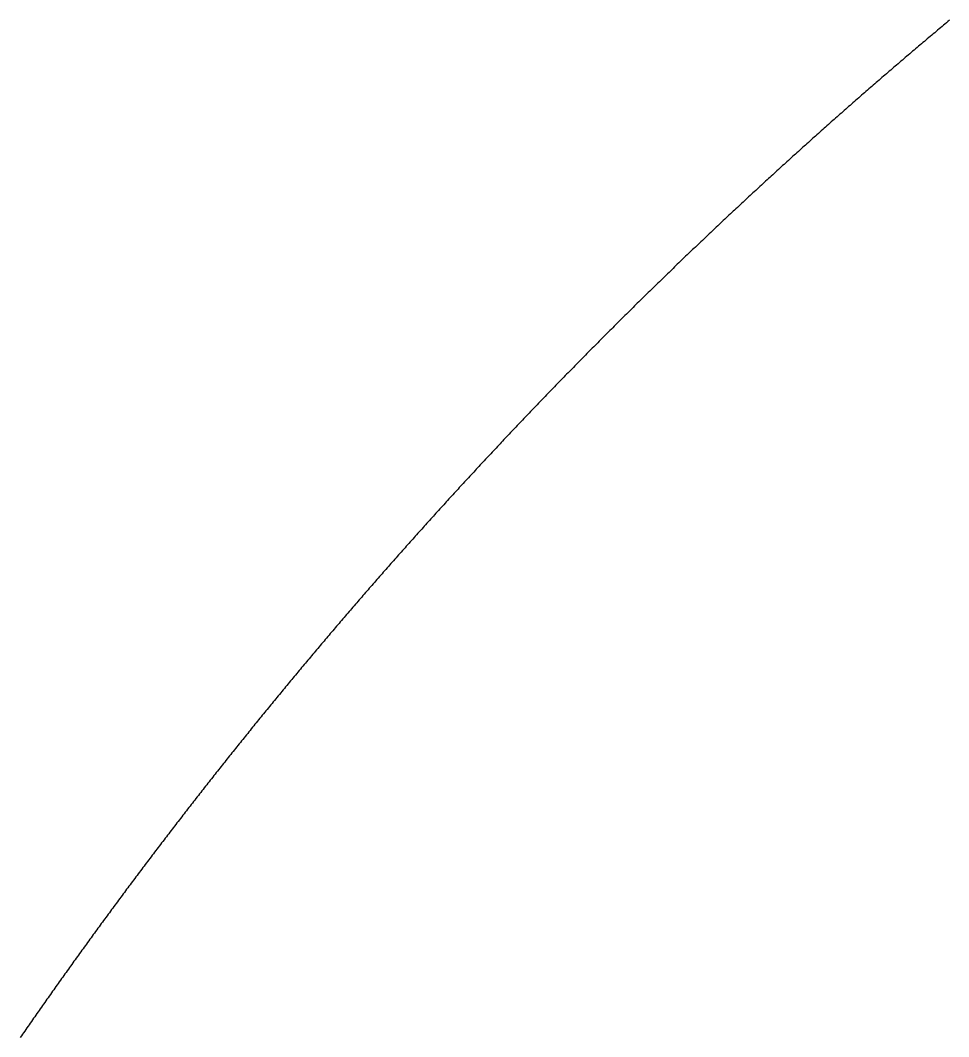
# Model space of a CAD drawing. Extents: x 6805096 to 46905100, y -25788412 to -58651.
# Drawn here: x 9318370 to 9626599, y -3132944 to -2795646 of the extents above; entities that cross this region are included whole.
import ezdxf

# ---------------------------------------------------------------- set-up
doc = ezdxf.new("R2010")
doc.units = 0

msp = doc.modelspace()

# ---------------------------------------------------------------- linework, layer by layer
at = {"layer": 'Layer 1'}
for p, q in [((9626354.302784, -2796054.536987), (9625864.134475, -2796463.66847)), ((9626844.624694, -2795645.590766), (9626354.302784, -2796054.536987)), ((9622437.261659, -2799332.772525), (9621948.324094, -2799743.384533)), ((9622926.353254, -2798922.345429), (9622437.261659, -2799332.772525)), ((9623415.598827, -2798512.10329), (9622926.353254, -2798922.345429)), ((9623904.998325, -2798102.046151), (9623415.598827, -2798512.10329)), ((9624394.551692, -2797692.174056), (9623904.998325, -2798102.046151)), ((9624884.258875, -2797282.487048), (9624394.551692, -2797692.174056)), ((9625374.119821, -2796872.985172), (9624884.258875, -2797282.487048)), ((9625864.134475, -2796463.66847), (9625374.119821, -2796872.985172)), ((9618530.078549, -2802622.842468), (9618042.375174, -2803034.932203)), ((9619017.936385, -2802210.937296), (9618530.078549, -2802622.842468)), ((9619505.94863, -2801799.216731), (9619017.936385, -2802210.937296)), ((9619994.115229, -2801387.680816), (9619505.94863, -2801799.216731)), ((9620482.436129, -2800976.329595), (9619994.115229, -2801387.680816)), ((9620970.911276, -2800565.163111), (9620482.436129, -2800976.329595)), ((9621459.540616, -2800154.181409), (9620970.911276, -2800565.163111)), ((9621948.324094, -2799743.384533), (9621459.540616, -2800154.181409)), ((9614632.781013, -2805924.724434), (9614146.315273, -2806338.289098)), ((9615119.401646, -2805511.343983), (9614632.781013, -2805924.724434)), ((9615606.177118, -2805098.147789), (9615119.401646, -2805511.343983)), ((9616093.107374, -2804685.135896), (9615606.177118, -2805098.147789)), ((9616580.192362, -2804272.308347), (9616093.107374, -2804685.135896)), ((9617067.432027, -2803859.665186), (9616580.192362, -2804272.308347)), ((9617554.826316, -2803447.206457), (9617067.432027, -2803859.665186)), ((9618042.375174, -2803034.932203), (9617554.826316, -2803447.206457)), ((9610260.171949, -2809653.432833), (9609775.102666, -2810068.653447)), ((9610745.39661, -2809238.396038), (9610260.171949, -2809653.432833)), ((9611230.776594, -2808823.543107), (9610745.39661, -2809238.396038)), ((9611716.311848, -2808408.874083), (9611230.776594, -2808823.543107)), ((9612202.002317, -2807994.389009), (9611716.311848, -2808408.874083)), ((9612687.847948, -2807580.08793), (9612202.002317, -2807994.389009)), ((9613173.848687, -2807165.970889), (9612687.847948, -2807580.08793)), ((9613660.00448, -2806752.037931), (9613173.848687, -2807165.970889)), ((9614146.315273, -2806338.289098), (9613660.00448, -2806752.037931)), ((9606383.972761, -2812980.341026), (9605900.148432, -2813397.030624)), ((9606867.952897, -2812563.834898), (9606383.972761, -2812980.341026)), ((9607352.088788, -2812147.512284), (9606867.952897, -2812563.834898)), ((9607836.380379, -2811731.373227), (9607352.088788, -2812147.512284)), ((9608320.827616, -2811315.417771), (9607836.380379, -2811731.373227)), ((9608805.430445, -2810899.64596), (9608320.827616, -2811315.417771)), ((9609290.188813, -2810484.057838), (9608805.430445, -2810899.64596)), ((9609775.102666, -2810068.653447), (9609290.188813, -2810484.057838)), ((9602517.745265, -2816318.991293), (9602035.169336, -2816737.147076)), ((9603000.477433, -2815901.01863), (9602517.745265, -2816318.991293)), ((9603483.365786, -2815483.229131), (9603000.477433, -2815901.01863)), ((9603966.410269, -2815065.622839), (9603483.365786, -2815483.229131)), ((9604449.610829, -2814648.199799), (9603966.410269, -2815065.622839)), ((9604932.967412, -2814230.960054), (9604449.610829, -2814648.199799)), ((9605416.479964, -2813813.903648), (9604932.967412, -2814230.960054)), ((9605900.148432, -2813397.030624), (9605416.479964, -2813813.903648)), ((9598661.517022, -2819669.361251), (9598180.192937, -2820088.980421)), ((9599142.997777, -2819249.92485), (9598661.517022, -2819669.361251)), ((9599624.635146, -2818830.671264), (9599142.997777, -2819249.92485)), ((9600106.429077, -2818411.600536), (9599624.635146, -2818830.671264)), ((9600588.379515, -2817992.712709), (9600106.429077, -2818411.600536)), ((9601070.486407, -2817574.007828), (9600588.379515, -2817992.712709)), ((9601552.749698, -2817155.485936), (9601070.486407, -2817574.007828)), ((9602035.169336, -2816737.147076), (9601552.749698, -2817155.485936)), ((9594815.315589, -2823031.428516), (9594335.246792, -2823452.508276)), ((9595295.541485, -2822610.531176), (9594815.315589, -2823031.428516)), ((9595775.924427, -2822189.816301), (9595295.541485, -2822610.531176)), ((9596256.46436, -2821769.283934), (9595775.924427, -2822189.816301)), ((9596737.161232, -2821348.934119), (9596256.46436, -2821769.283934)), ((9597218.014988, -2820928.766899), (9596737.161232, -2821348.934119)), ((9597699.025574, -2820508.782319), (9597218.014988, -2820928.766899)), ((9598180.192937, -2820088.980421), (9597699.025574, -2820508.782319)), ((9590979.168524, -2826405.170704), (9590500.358461, -2826827.708256)), ((9591458.136117, -2825982.815223), (9590979.168524, -2826405.170704)), ((9591937.261186, -2825560.641857), (9591458.136117, -2825982.815223)), ((9592416.543678, -2825138.650649), (9591937.261186, -2825560.641857)), ((9592895.983538, -2824716.841643), (9592416.543678, -2825138.650649)), ((9593375.580713, -2824295.214883), (9592895.983538, -2824716.841643)), ((9593855.335149, -2823873.770413), (9593375.580713, -2824295.214883)), ((9594335.246792, -2823452.508276), (9593855.335149, -2823873.770413)), ((9587153.103385, -2829790.565433), (9586675.555501, -2830214.557979)), ((9587630.80923, -2829366.754609), (9587153.103385, -2829790.565433)), ((9588108.672982, -2828943.12555), (9587630.80923, -2829366.754609)), ((9588586.694587, -2828519.678299), (9588108.672982, -2828943.12555)), ((9589064.873991, -2828096.4129), (9588586.694587, -2828519.678299)), ((9589543.211141, -2827673.329398), (9589064.873991, -2828096.4129)), ((9590021.705982, -2827250.427835), (9589543.211141, -2827673.329398)), ((9590500.358461, -2826827.708256), (9590021.705982, -2827250.427835)), ((9583337.147731, -2833187.590319), (9582860.86547, -2833613.035061)), ((9583813.588384, -2832762.32695), (9583337.147731, -2833187.590319)), ((9584290.187373, -2832337.244995), (9583813.588384, -2832762.32695)), ((9584766.944647, -2831912.344499), (9584290.187373, -2832337.244995)), ((9585243.86015, -2831487.625506), (9584766.944647, -2831912.344499)), ((9585720.933829, -2831063.088059), (9585243.86015, -2831487.625506)), ((9586198.165631, -2830638.732202), (9585720.933829, -2831063.088059)), ((9586675.555501, -2830214.557979), (9586198.165631, -2830638.732202)), ((9579531.32912, -2836596.222979), (9579056.315927, -2837023.117118)), ((9580006.501135, -2836169.509862), (9579531.32912, -2836596.222979)), ((9580481.831918, -2835742.97781), (9580006.501135, -2836169.509862)), ((9580957.321415, -2835316.626867), (9580481.831918, -2835742.97781)), ((9581432.969573, -2834890.457077), (9580957.321415, -2835316.626867)), ((9581908.776337, -2834464.468483), (9581432.969573, -2834890.457077)), ((9582384.741654, -2834038.66113), (9581908.776337, -2834464.468483)), ((9582860.86547, -2833613.035061), (9582384.741654, -2834038.66113)), ((9575735.67511, -2840016.441029), (9575261.93443, -2840444.781768)), ((9576209.575043, -2839588.280962), (9575735.67511, -2840016.441029)), ((9576683.634174, -2839160.30161), (9576209.575043, -2839588.280962)), ((9577157.852451, -2838732.503018), (9576683.634174, -2839160.30161)), ((9577632.229818, -2838304.885229), (9577157.852451, -2838732.503018)), ((9578106.766222, -2837877.448287), (9577632.229818, -2838304.885229)), ((9578581.46161, -2837450.192236), (9578106.766222, -2837877.448287)), ((9579056.315927, -2837023.117118), (9578581.46161, -2837450.192236)), ((9572422.837666, -2843018.617867), (9571950.21326, -2843448.222086)), ((9572895.621701, -2842589.194014), (9572422.837666, -2843018.617867)), ((9573368.565311, -2842159.95057), (9572895.621701, -2842589.194014)), ((9573841.668443, -2841730.88758), (9573368.565311, -2842159.95057)), ((9574314.931043, -2841302.005088), (9573841.668443, -2841730.88758)), ((9574788.353056, -2840873.303136), (9574314.931043, -2841302.005088)), ((9575261.93443, -2840444.781768), (9574788.353056, -2840873.303136)), ((9568646.316561, -2846460.498193), (9568174.971127, -2846891.543765)), ((9569117.822055, -2846029.632636), (9568646.316561, -2846460.498193)), ((9569589.487554, -2845598.94714), (9569117.822055, -2846029.632636)), ((9570061.313006, -2845168.441747), (9569589.487554, -2845598.94714)), ((9570533.298357, -2844738.116501), (9570061.313006, -2845168.441747)), ((9571005.443552, -2844307.971446), (9570533.298357, -2844738.116501)), ((9571477.748537, -2843878.006627), (9571005.443552, -2844307.971446)), ((9571950.21326, -2843448.222086), (9571477.748537, -2843878.006627)), ((9564880.039287, -2849913.899557), (9564409.97627, -2850346.383685)), ((9565350.262795, -2849481.595094), (9564880.039287, -2849913.899557)), ((9565820.64674, -2849049.470342), (9565350.262795, -2849481.595094)), ((9566291.191067, -2848617.525344), (9565820.64674, -2849049.470342)), ((9566761.895723, -2848185.760144), (9566291.191067, -2848617.525344)), ((9567232.760654, -2847754.174785), (9566761.895723, -2848185.760144)), ((9567703.785807, -2847322.769311), (9567232.760654, -2847754.174785)), ((9568174.971127, -2846891.543765), (9567703.785807, -2847322.769311)), ((9561124.033403, -2853378.799575), (9560655.256247, -2853812.719462)), ((9561592.97148, -2852945.059005), (9561124.033403, -2853378.799575)), ((9562062.070424, -2852511.497796), (9561592.97148, -2852945.059005)), ((9562531.330182, -2852078.11599), (9562062.070424, -2852511.497796)), ((9563000.750699, -2851644.913633), (9562531.330182, -2852078.11599)), ((9563470.331922, -2851211.890767), (9563000.750699, -2851644.913633)), ((9563940.073797, -2850779.047437), (9563470.331922, -2851211.890767)), ((9564409.97627, -2850346.383685), (9563940.073797, -2850779.047437)), ((9557378.326466, -2856855.175864), (9556910.838617, -2857290.528711)), ((9557845.975668, -2856420.001985), (9557378.326466, -2856855.175864)), ((9558313.786167, -2855985.007116), (9557845.975668, -2856420.001985)), ((9558781.75791, -2855550.191301), (9558313.786167, -2855985.007116)), ((9559249.890844, -2855115.554585), (9558781.75791, -2855550.191301)), ((9559718.184914, -2854681.09701), (9559249.890844, -2855115.554585)), ((9560186.640066, -2854246.818621), (9559718.184914, -2854681.09701)), ((9560655.256247, -2853812.719462), (9560186.640066, -2854246.818621)), ((9554109.302917, -2859906.40165), (9553642.946035, -2860343.006041)), ((9554575.821526, -2859469.975919), (9554109.302917, -2859906.40165)), ((9555042.50181, -2859033.728893), (9554575.821526, -2859469.975919)), ((9555509.343715, -2858597.660616), (9555042.50181, -2859033.728893)), ((9555976.347187, -2858161.771131), (9555509.343715, -2858597.660616)), ((9556443.512172, -2857726.060481), (9555976.347187, -2858161.771131)), ((9556910.838617, -2857290.528711), (9556443.512172, -2857726.060481)), ((9550382.980784, -2863404.235617), (9549917.919668, -2863842.267723)), ((9550848.20406, -2862966.381823), (9550382.980784, -2863404.235617)), ((9551313.58944, -2862528.706384), (9550848.20406, -2862966.381823)), ((9551779.136871, -2862091.209343), (9551313.58944, -2862528.706384)), ((9552244.846301, -2861653.890745), (9551779.136871, -2862091.209343)), ((9552710.717674, -2861216.750632), (9552244.846301, -2861653.890745)), ((9553176.750936, -2860779.78905), (9552710.717674, -2861216.750632)), ((9553642.946035, -2860343.006041), (9553176.750936, -2860779.78905)), ((9546667.03683, -2866913.481503), (9546203.274923, -2867352.938524)), ((9547130.961326, -2866474.202443), (9546667.03683, -2866913.481503)), ((9547595.048357, -2866035.101388), (9547130.961326, -2866474.202443)), ((9548059.297871, -2865596.178382), (9547595.048357, -2866035.101388)), ((9548523.709812, -2865157.433469), (9548059.297871, -2865596.178382)), ((9548988.284129, -2864718.866692), (9548523.709812, -2865157.433469)), ((9549453.020765, -2864280.478096), (9548988.284129, -2864718.866692)), ((9549917.919668, -2863842.267723), (9549453.020765, -2864280.478096)), ((9543424.120882, -2869993.415396), (9542961.498611, -2870434.116924)), ((9543886.906121, -2869552.891524), (9543424.120882, -2869993.415396)), ((9544349.854271, -2869112.545351), (9543886.906121, -2869552.891524)), ((9544812.965281, -2868672.376921), (9544349.854271, -2869112.545351)), ((9545276.239095, -2868232.386277), (9544812.965281, -2868672.376921)), ((9545739.675661, -2867792.573464), (9545276.239095, -2868232.386277)), ((9546203.274923, -2867352.938524), (9545739.675661, -2867792.573464)), ((9539727.710288, -2873523.9983), (9539266.393685, -2873966.119497)), ((9540189.190288, -2873082.054408), (9539727.710288, -2873523.9983)), ((9540650.833631, -2872640.287865), (9540189.190288, -2873082.054408)), ((9541112.640264, -2872198.698716), (9540650.833631, -2872640.287865)), ((9541574.610132, -2871757.287003), (9541112.640264, -2872198.698716)), ((9542036.743182, -2871316.052771), (9541574.610132, -2871757.287003)), ((9542499.039359, -2870874.996064), (9542036.743182, -2871316.052771)), ((9542961.498611, -2870434.116924), (9542499.039359, -2870874.996064)), ((9536041.757102, -2877065.928769), (9535581.749612, -2877509.466839)), ((9536501.928419, -2876622.567656), (9536041.757102, -2877065.928769)), ((9536962.263509, -2876179.383542), (9536501.928419, -2876622.567656)), ((9537422.76232, -2875736.376471), (9536962.263509, -2876179.383542)), ((9537883.424797, -2875293.546488), (9537422.76232, -2875736.376471)), ((9538344.250886, -2874850.893635), (9537883.424797, -2875293.546488)), ((9538805.240533, -2874408.417957), (9538344.250886, -2874850.893635)), ((9539266.393685, -2873966.119497), (9538805.240533, -2874408.417957)), ((9532825.14807, -2880174.408884), (9532366.288881, -2880619.184422)), ((9533284.171463, -2879729.809997), (9532825.14807, -2880174.408884)), ((9533743.359007, -2879285.387803), (9533284.171463, -2879729.809997)), ((9534202.710648, -2878841.142347), (9533743.359007, -2879285.387803)), ((9534662.226332, -2878397.073671), (9534202.710648, -2878841.142347)), ((9535121.906004, -2877953.181821), (9534662.226332, -2878397.073671)), ((9535581.749612, -2877509.466839), (9535121.906004, -2877953.181821)), ((9529158.8768, -2883737.555711), (9528701.333183, -2884183.742874)), ((9529616.585051, -2883291.544847), (9529158.8768, -2883737.555711)), ((9530074.457884, -2882845.710328), (9529616.585051, -2883291.544847)), ((9530532.495244, -2882400.052197), (9530074.457884, -2882845.710328)), ((9530990.697077, -2881954.570497), (9530532.495244, -2882400.052197)), ((9531449.063331, -2881509.265272), (9530990.697077, -2881954.570497)), ((9531907.59395, -2881064.136565), (9531449.063331, -2881509.265272)), ((9532366.288881, -2880619.184422), (9531907.59395, -2881064.136565)), ((9525959.531832, -2886864.56571), (9525503.142167, -2887311.985751)), ((9526416.086508, -2886417.321664), (9525959.531832, -2886864.56571)), ((9526872.806143, -2885970.253655), (9526416.086508, -2886417.321664)), ((9527329.690681, -2885523.361728), (9526872.806143, -2885970.253655)), ((9527786.74007, -2885076.645926), (9527329.690681, -2885523.361728)), ((9528243.954255, -2884630.106294), (9527786.74007, -2885076.645926)), ((9528701.333183, -2884183.742874), (9528243.954255, -2884630.106294)), ((9522313.039363, -2890448.850201), (9521857.97173, -2890897.676622)), ((9522768.272439, -2890000.199425), (9522313.039363, -2890448.850201)), ((9523223.670903, -2889551.724337), (9522768.272439, -2890000.199425)), ((9523679.234702, -2889103.424981), (9523223.670903, -2889551.724337)), ((9524134.963781, -2888655.301401), (9523679.234702, -2889103.424981)), ((9524590.858088, -2888207.35364), (9524134.963781, -2888655.301401)), ((9525046.917568, -2887759.581742), (9524590.858088, -2888207.35364)), ((9525503.142167, -2887311.985751), (9525046.917568, -2887759.581742)), ((9519131.043233, -2893594.32123), (9518677.135203, -2894044.375938)), ((9519585.117082, -2893144.441861), (9519131.043233, -2893594.32123)), ((9520039.356696, -2892694.737874), (9519585.117082, -2893144.441861)), ((9520493.762022, -2892245.209313), (9520039.356696, -2892694.737874)), ((9520948.333006, -2891795.856221), (9520493.762022, -2892245.209313)), ((9521403.069593, -2891346.678643), (9520948.333006, -2891795.856221)), ((9521857.97173, -2890897.676622), (9521403.069593, -2891346.678643)), ((9515504.42645, -2897199.664695), (9515051.846911, -2897651.120536)), ((9515957.172239, -2896748.383842), (9515504.42645, -2897199.664695)), ((9516410.084224, -2896297.278022), (9515957.172239, -2896748.383842)), ((9516863.162351, -2895846.347278), (9516410.084224, -2896297.278022)), ((9517316.406566, -2895395.591654), (9516863.162351, -2895846.347278)), ((9517769.816816, -2894945.011193), (9517316.406566, -2895395.591654)), ((9518223.393046, -2894494.60594), (9517769.816816, -2894945.011193)), ((9518677.135203, -2894044.375938), (9518223.393046, -2894494.60594)), ((9512339.863932, -2900363.527898), (9511888.449647, -2900816.207435)), ((9512791.444843, -2899911.023042), (9512339.863932, -2900363.527898)), ((9513243.192326, -2899458.692913), (9512791.444843, -2899911.023042)), ((9513695.106329, -2899006.537555), (9513243.192326, -2899458.692913)), ((9514147.186796, -2898554.55701), (9513695.106329, -2899006.537555)), ((9514599.433675, -2898102.751322), (9514147.186796, -2898554.55701)), ((9515051.846911, -2897651.120536), (9514599.433675, -2898102.751322)), ((9508733.219719, -2903989.851644), (9508283.140384, -2904443.927069)), ((9509183.466111, -2903535.950551), (9508733.219719, -2903989.851644)), ((9509633.879506, -2903082.223835), (9509183.466111, -2903535.950551)), ((9510084.459851, -2902628.67154), (9509633.879506, -2903082.223835)), ((9510535.207091, -2902175.293708), (9510084.459851, -2902628.67154)), ((9510986.121173, -2901722.090385), (9510535.207091, -2902175.293708)), ((9511437.202043, -2901269.061612), (9510986.121173, -2901722.090385)), ((9511888.449647, -2900816.207435), (9511437.202043, -2901269.061612)), ((9505586.175586, -2907172.038165), (9505137.267158, -2907627.332697)), ((9506035.251448, -2906716.91766), (9505586.175586, -2907172.038165)), ((9506484.494691, -2906261.971226), (9506035.251448, -2906716.91766)), ((9506933.905259, -2905807.198906), (9506484.494691, -2906261.971226)), ((9507383.4831, -2905352.600744), (9506933.905259, -2905807.198906)), ((9507833.228159, -2904898.176784), (9507383.4831, -2905352.600744)), ((9508283.140384, -2904443.927069), (9507833.228159, -2904898.176784)), ((9501999.600827, -2910819.263501), (9501552.033807, -2911275.948675)), ((9502447.335712, -2910362.752005), (9501999.600827, -2910819.263501)), ((9502895.238407, -2909906.41423), (9502447.335712, -2910362.752005)), ((9503343.308859, -2909450.250219), (9502895.238407, -2909906.41423)), ((9503791.547013, -2908994.260017), (9503343.308859, -2909450.250219)), ((9504239.952817, -2908538.443667), (9503791.547013, -2908994.260017)), ((9504688.526217, -2908082.801212), (9504239.952817, -2908538.443667)), ((9505137.267158, -2907627.332697), (9504688.526217, -2908082.801212)), ((9498870.159854, -2914019.704487), (9498423.769392, -2914477.604176)), ((9499316.718557, -2913561.978168), (9498870.159854, -2914019.704487)), ((9499763.445448, -2913104.425265), (9499316.718557, -2913561.978168)), ((9500210.340472, -2912647.04582), (9499763.445448, -2913104.425265)), ((9500657.403576, -2912189.839878), (9500210.340472, -2912647.04582)), ((9501104.634705, -2911732.807481), (9500657.403576, -2912189.839878)), ((9501552.033807, -2911275.948675), (9501104.634705, -2911732.807481)), ((9495748.9627, -2917228.640658), (9495303.751434, -2917687.752721)), ((9496194.342585, -2916769.701659), (9495748.9627, -2917228.640658)), ((9496639.891033, -2916310.93577), (9496194.342585, -2916769.701659)), ((9497085.607992, -2915852.343033), (9496639.891033, -2916310.93577)), ((9497531.493407, -2915393.923493), (9497085.607992, -2915852.343033)), ((9497977.547225, -2914935.677193), (9497531.493407, -2915393.923493)), ((9498423.769392, -2914477.604176), (9497977.547225, -2914935.677193)), ((9492191.998394, -2920906.379314), (9491748.138009, -2921366.874325)), ((9492636.027828, -2920446.057019), (9492191.998394, -2920906.379314)), ((9493080.226256, -2919985.907484), (9492636.027828, -2920446.057019)), ((9493524.593625, -2919525.93075), (9493080.226256, -2919985.907484)), ((9493969.129881, -2919066.126864), (9493524.593625, -2919525.93075)), ((9494413.83497, -2918606.495868), (9493969.129881, -2919066.126864)), ((9494858.708839, -2918147.037805), (9494413.83497, -2918606.495868)), ((9495303.751434, -2917687.752721), (9494858.708839, -2918147.037805)), ((9489088.528735, -2924133.468961), (9488645.853197, -2924595.171755)), ((9489531.373698, -2923671.938577), (9489088.528735, -2924133.468961)), ((9489974.388032, -2923210.580645), (9489531.373698, -2923671.938577)), ((9490417.571685, -2922749.395211), (9489974.388032, -2923210.580645)), ((9490860.924601, -2922288.382317), (9490417.571685, -2922749.395211)), ((9491304.446727, -2921827.542007), (9490860.924601, -2922288.382317)), ((9491748.138009, -2921366.874325), (9491304.446727, -2921827.542007)), ((9485993.360918, -2927369.006666), (9485551.872865, -2927831.915102)), ((9486435.018773, -2926906.270335), (9485993.360918, -2927369.006666)), ((9486876.846376, -2926443.70615), (9486435.018773, -2926906.270335)), ((9487318.843674, -2925981.314156), (9486876.846376, -2926443.70615)), ((9487761.010613, -2925519.094396), (9487318.843674, -2925981.314156)), ((9488203.347139, -2925057.046915), (9487761.010613, -2925519.094396)), ((9488645.853197, -2924595.171755), (9488203.347139, -2925057.046915)), ((9482466.215473, -2931077.089369), (9482026.087775, -2931541.373057)), ((9482906.513405, -2930612.977435), (9482466.215473, -2931077.089369)), ((9483346.981515, -2930149.037298), (9482906.513405, -2930612.977435)), ((9483787.61975, -2929685.269002), (9483346.981515, -2930149.037298)), ((9484228.428056, -2929221.67259), (9483787.61975, -2929685.269002)), ((9484669.40638, -2928758.248107), (9484228.428056, -2929221.67259)), ((9485110.554667, -2928294.995597), (9484669.40638, -2928758.248107)), ((9485551.872865, -2927831.915102), (9485110.554667, -2928294.995597)), ((9479388.899486, -2934330.679563), (9478949.964923, -2934796.164302)), ((9479828.004658, -2933865.366271), (9479388.899486, -2934330.679563)), ((9480267.280385, -2933400.224471), (9479828.004658, -2933865.366271)), ((9480706.726614, -2932935.254206), (9480267.280385, -2933400.224471)), ((9481146.343292, -2932470.455519), (9480706.726614, -2932935.254206)), ((9481586.130363, -2932005.828455), (9481146.343292, -2932470.455519)), ((9482026.087775, -2931541.373057), (9481586.130363, -2932005.828455)), ((9476319.943363, -2937592.670687), (9475882.204575, -2938059.354335)), ((9476757.853138, -2937126.158181), (9476319.943363, -2937592.670687)), ((9477195.933846, -2936659.816859), (9476757.853138, -2937126.158181)), ((9477634.185432, -2936193.646767), (9477195.933846, -2936659.816859)), ((9478072.607843, -2935727.647948), (9477634.185432, -2936193.646767)), ((9478511.201024, -2935261.820445), (9478072.607843, -2935727.647948)), ((9478949.964923, -2934796.164302), (9478511.201024, -2935261.820445)), ((9473259.365568, -2940863.047747), (9472822.82519, -2941330.928161)), ((9473696.077309, -2940395.338168), (9473259.365568, -2940863.047747)), ((9474132.960359, -2939927.799468), (9473696.077309, -2940395.338168)), ((9474570.014664, -2939460.431691), (9474132.960359, -2939927.799468)), ((9475007.240171, -2938993.23488), (9474570.014664, -2939460.431691)), ((9475444.636826, -2938526.209081), (9475007.240171, -2938993.23488)), ((9475882.204575, -2938059.354335), (9475444.636826, -2938526.209081)), ((9469771.845232, -2944610.870786), (9469336.677696, -2945080.116311)), ((9470207.184561, -2944141.795747), (9469771.845232, -2944610.870786)), ((9470642.695631, -2943672.891237), (9470207.184561, -2944141.795747)), ((9471078.378386, -2943204.157301), (9470642.695631, -2943672.891237)), ((9471514.232773, -2942735.593981), (9471078.378386, -2943204.157301)), ((9471950.258739, -2942267.201322), (9471514.232773, -2942735.593981)), ((9472386.456229, -2941798.979368), (9471950.258739, -2942267.201322)), ((9472822.82519, -2941330.928161), (9472386.456229, -2941798.979368)), ((9466729.283162, -2947899.167214), (9466295.319689, -2948369.604915)), ((9467163.418806, -2947428.899692), (9466729.283162, -2947899.167214)), ((9467597.726566, -2946958.802394), (9467163.418806, -2947428.899692)), ((9468032.206389, -2946488.875363), (9467597.726566, -2946958.802394)), ((9468466.858221, -2946019.118643), (9468032.206389, -2946488.875363)), ((9468901.682008, -2945549.532278), (9468466.858221, -2946019.118643)), ((9469336.677696, -2945080.116311), (9468901.682008, -2945549.532278)), ((9463695.157442, -2951195.80245), (9463262.400669, -2951667.430185)), ((9464128.086763, -2950724.344588), (9463695.157442, -2951195.80245)), ((9464561.188577, -2950253.056644), (9464128.086763, -2950724.344588)), ((9464994.46283, -2949781.93866), (9464561.188577, -2950253.056644)), ((9465427.909469, -2949310.990682), (9464994.46283, -2949781.93866)), ((9465861.52844, -2948840.212753), (9465427.909469, -2949310.990682)), ((9466295.319689, -2948369.604915), (9465861.52844, -2948840.212753)), ((9460669.486534, -2954500.761498), (9460237.939098, -2954973.577126)), ((9461101.206894, -2954028.115439), (9460669.486534, -2954500.761498)), ((9461533.100124, -2953555.63899), (9461101.206894, -2954028.115439)), ((9461965.166171, -2953083.332197), (9461533.100124, -2953555.63899)), ((9462397.404979, -2952611.195103), (9461965.166171, -2953083.332197)), ((9462829.816497, -2952139.227751), (9462397.404979, -2952611.195103)), ((9463262.400669, -2951667.430185), (9462829.816497, -2952139.227751)), ((9457652.2889, -2957814.029365), (9457221.953439, -2958288.030742)), ((9458082.797662, -2957340.197249), (9457652.2889, -2957814.029365)), ((9458513.479671, -2956866.534439), (9458082.797662, -2957340.197249)), ((9458944.334873, -2956393.040978), (9458513.479671, -2956866.534439)), ((9459375.363214, -2955919.716909), (9458944.334873, -2956393.040978)), ((9459806.56464, -2955446.562277), (9459375.363214, -2955919.716909)), ((9460237.939098, -2954973.577126), (9459806.56464, -2955446.562277)), ((9454643.583002, -2961135.591054), (9454214.462153, -2961610.776039)), ((9455072.877528, -2960660.575024), (9454643.583002, -2961135.591054)), ((9455502.345678, -2960185.727994), (9455072.877528, -2960660.575024)), ((9455931.987398, -2959711.050007), (9455502.345678, -2960185.727994)), ((9456361.802634, -2959236.541107), (9455931.987398, -2959711.050007)), ((9456791.791333, -2958762.201338), (9456361.802634, -2959236.541107)), ((9457221.953439, -2958288.030742), (9456791.791333, -2958762.201338)), ((9451643.387301, -2964465.43157), (9451215.483702, -2964941.798021)), ((9452071.464955, -2963989.233769), (9451643.387301, -2964465.43157)), ((9452499.716609, -2963513.204662), (9452071.464955, -2963989.233769)), ((9452928.142209, -2963037.344291), (9452499.716609, -2963513.204662)), ((9453356.741703, -2962561.652701), (9452928.142209, -2963037.344291)), ((9453785.515035, -2962086.129936), (9453356.741703, -2962561.652701)), ((9454214.462153, -2961610.776039), (9453785.515035, -2962086.129936)), ((9448651.720259, -2967803.535919), (9448225.036547, -2968281.081693)), ((9449078.578403, -2967326.158489), (9448651.720259, -2967803.535919)), ((9449505.610923, -2966848.949446), (9449078.578403, -2967326.158489)), ((9449932.817767, -2966371.908834), (9449505.610923, -2966848.949446)), ((9450360.198881, -2965895.036696), (9449932.817767, -2966371.908834)), ((9450787.75421, -2965418.333077), (9450360.198881, -2965895.036696)), ((9451215.483702, -2964941.798021), (9450787.75421, -2965418.333077)), ((9445668.600339, -2971149.889105), (9445243.139151, -2971628.61206)), ((9446094.236335, -2970671.334187), (9445668.600339, -2971149.889105)), ((9446520.047085, -2970192.947351), (9446094.236335, -2970671.334187)), ((9446946.032534, -2969714.72864), (9446520.047085, -2970192.947351)), ((9447372.192631, -2969236.678097), (9446946.032534, -2969714.72864)), ((9447798.52732, -2968758.795767), (9447372.192631, -2969236.678097)), ((9448225.036547, -2968281.081693), (9447798.52732, -2968758.795767)), ((9442694.046002, -2974504.476133), (9442269.809976, -2974984.374127)), ((9443118.457212, -2974024.74587), (9442694.046002, -2974504.476133)), ((9443543.043554, -2973545.183383), (9443118.457212, -2974024.74587)), ((9443967.804972, -2973065.788714), (9443543.043554, -2973545.183383)), ((9444392.741414, -2972586.561909), (9443967.804972, -2973065.788714)), ((9444817.852825, -2972107.503009), (9444392.741414, -2972586.561909)), ((9445243.139151, -2971628.61206), (9444817.852825, -2972107.503009)), ((9439728.075709, -2977867.282008), (9439305.067483, -2978348.352899)), ((9440151.259498, -2977386.378542), (9439728.075709, -2977867.282008)), ((9440574.618794, -2976905.642546), (9440151.259498, -2977386.378542)), ((9440998.153543, -2976425.074062), (9440574.618794, -2976905.642546)), ((9441421.863692, -2975944.673136), (9440998.153543, -2976425.074062)), ((9441845.749188, -2975464.439809), (9441421.863692, -2975944.673136)), ((9442269.809976, -2974984.374127), (9441845.749188, -2975464.439809)), ((9436770.707924, -2981238.291734), (9436348.930134, -2981720.53338)), ((9437192.661652, -2980756.217208), (9436770.707924, -2981238.291734)), ((9437614.791265, -2980274.309845), (9437192.661652, -2980756.217208)), ((9438037.096708, -2979792.569688), (9437614.791265, -2980274.309845)), ((9438459.577928, -2979310.996783), (9438037.096708, -2979792.569688)), ((9438882.234871, -2978829.591172), (9438459.577928, -2979310.996783)), ((9439305.067483, -2978348.352899), (9438882.234871, -2978829.591172)), ((9433821.961107, -2984617.490317), (9433401.416391, -2985100.900576)), ((9434242.682138, -2984134.246872), (9433821.961107, -2984617.490317)), ((9434663.57943, -2983651.170285), (9434242.682138, -2984134.246872)), ((9435084.65293, -2983168.260598), (9434663.57943, -2983651.170285)), ((9435505.902583, -2982685.517856), (9435084.65293, -2983168.260598)), ((9435927.328335, -2982202.942102), (9435505.902583, -2982685.517856)), ((9436348.930134, -2981720.53338), (9435927.328335, -2982202.942102)), ((9430881.853721, -2988004.862762), (9430462.544716, -2988489.439491)), ((9431301.339417, -2987520.452541), (9430881.853721, -2988004.862762)), ((9431721.001752, -2987036.20887), (9431301.339417, -2987520.452541)), ((9432140.84067, -2986552.131795), (9431721.001752, -2987036.20887)), ((9432560.856118, -2986068.221358), (9432140.84067, -2986552.131795)), ((9432981.048043, -2985584.477604), (9432560.856118, -2986068.221358)), ((9433401.416391, -2985100.900576), (9432981.048043, -2985584.477604)), ((9427950.404227, -2991400.394073), (9427532.333571, -2991886.13513)), ((9428368.651951, -2990914.819217), (9427950.404227, -2991400.394073)), ((9428787.07669, -2990429.410607), (9428368.651951, -2990914.819217)), ((9429205.67839, -2989944.168285), (9428787.07669, -2990429.410607)), ((9429624.456997, -2989459.092296), (9429205.67839, -2989944.168285)), ((9430043.412457, -2988974.182684), (9429624.456997, -2989459.092296)), ((9430462.544716, -2988489.439491), (9430043.412457, -2988974.182684)), ((9425027.631087, -2994804.069255), (9424610.801418, -2995290.972498)), ((9425444.638202, -2994317.331907), (9425027.631087, -2994804.069255)), ((9425861.822708, -2993830.760499), (9425444.638202, -2994317.331907)), ((9426279.184552, -2993344.355073), (9425861.822708, -2993830.760499)), ((9426696.72368, -2992858.115674), (9426279.184552, -2993344.355073)), ((9427114.440037, -2992372.042345), (9426696.72368, -2992858.115674)), ((9427532.333571, -2991886.13513), (9427114.440037, -2992372.042345)), ((9422113.552764, -2998215.873313), (9421697.966718, -2998703.9366)), ((9422529.316632, -2997727.975616), (9422113.552764, -2998215.873313)), ((9422945.258268, -2997240.243551), (9422529.316632, -2997727.975616)), ((9423361.377618, -2996752.677163), (9422945.258268, -2997240.243551)), ((9423777.674629, -2996265.276496), (9423361.377618, -2996752.677163)), ((9424194.149247, -2995778.041593), (9423777.674629, -2996265.276496)), ((9424610.801418, -2995290.972498), (9424194.149247, -2995778.041593)), ((9419208.187718, -3001635.791252), (9418793.847933, -3002125.012441)), ((9419622.705702, -3001146.735347), (9419208.187718, -3001635.791252)), ((9420037.40183, -3000657.844769), (9419622.705702, -3001146.735347)), ((9420452.27605, -3000169.119561), (9420037.40183, -3000657.844769)), ((9420867.328307, -2999680.559768), (9420452.27605, -3000169.119561)), ((9421282.558547, -2999192.165433), (9420867.328307, -2999680.559768)), ((9421697.966718, -2998703.9366), (9421282.558547, -2999192.165433)), ((9416311.554412, -3005063.808077), (9415898.463526, -3005554.185026)), ((9416724.823874, -3004573.596106), (9416311.554412, -3005063.808077)), ((9417138.271858, -3004083.549156), (9416724.823874, -3004573.596106)), ((9417551.898309, -3003593.667271), (9417138.271858, -3004083.549156)), ((9417965.703175, -3003103.950494), (9417551.898309, -3003593.667271)), ((9418379.686401, -3002614.39887), (9417965.703175, -3003103.950494)), ((9418793.847933, -3002125.012441), (9418379.686401, -3002614.39887)), ((9413423.671308, -3008499.908793), (9413011.831958, -3008991.439359)), ((9413835.689611, -3008008.542898), (9413423.671308, -3008499.908793)), ((9414247.886812, -3007517.341719), (9413835.689611, -3008008.542898)), ((9414660.262858, -3007026.305298), (9414247.886812, -3007517.341719)), ((9415072.817695, -3006535.43368), (9414660.262858, -3007026.305298)), ((9415485.551269, -3006044.726908), (9415072.817695, -3006535.43368)), ((9415898.463526, -3005554.185026), (9415485.551269, -3006044.726908)), ((9410544.556867, -3011944.078404), (9410133.97169, -3012436.760445)), ((9410955.321374, -3011451.560728), (9410544.556867, -3011944.078404)), ((9411366.265155, -3010959.207461), (9410955.321374, -3011451.560728)), ((9411777.388158, -3010467.018647), (9411366.265155, -3010959.207461)), ((9412188.690329, -3009974.99433), (9411777.388158, -3010467.018647)), ((9412600.171613, -3009483.134552), (9412188.690329, -3009974.99433)), ((9413011.831958, -3008991.439359), (9412600.171613, -3009483.134552)), ((9407674.229552, -3015396.301915), (9407264.901186, -3015890.13329)), ((9408083.737625, -3014902.6346), (9407674.229552, -3015396.301915)), ((9408493.425349, -3014409.131388), (9408083.737625, -3014902.6346)), ((9408903.292672, -3013915.792323), (9408493.425349, -3014409.131388)), ((9409313.339539, -3013422.617448), (9408903.292672, -3013915.792323)), ((9409723.565896, -3012929.606808), (9409313.339539, -3013422.617448)), ((9410133.97169, -3012436.760445), (9409723.565896, -3012929.606808)), ((9405220.956825, -3018361.74952), (9404812.707824, -3018856.564332)), ((9405629.385855, -3017867.098505), (9405220.956825, -3018361.74952)), ((9406037.99486, -3017372.611331), (9405629.385855, -3017867.098505)), ((9406446.783786, -3016878.288041), (9406037.99486, -3017372.611331)), ((9406855.752579, -3016384.128679), (9406446.783786, -3016878.288041)), ((9407264.901186, -3015890.13329), (9406855.752579, -3016384.128679)), ((9402366.997438, -3021828.890492), (9401960.010146, -3022324.850659)), ((9402774.165136, -3021333.093816), (9402366.997438, -3021828.890492)), ((9403181.513185, -3020837.460675), (9402774.165136, -3021333.093816)), ((9403589.041533, -3020341.991112), (9403181.513185, -3020837.460675)), ((9403996.750124, -3019846.685172), (9403589.041533, -3020341.991112)), ((9404404.638906, -3019351.542897), (9403996.750124, -3019846.685172)), ((9404812.707824, -3018856.564332), (9404404.638906, -3019351.542897)), ((9399521.877924, -3025304.042521), (9399116.154978, -3025801.1459)), ((9399927.781652, -3024807.102326), (9399521.877924, -3025304.042521)), ((9400333.866109, -3024310.325361), (9399927.781652, -3024807.102326)), ((9400740.131241, -3023813.711667), (9400333.866109, -3024310.325361)), ((9401146.576993, -3023317.26129), (9400740.131241, -3023813.711667)), ((9401553.203313, -3022820.974273), (9401146.576993, -3023317.26129)), ((9401960.010146, -3022324.850659), (9401553.203313, -3022820.974273)), ((9396685.616745, -3028787.190612), (9396281.160783, -3029285.435062)), ((9397090.253867, -3028289.109041), (9396685.616745, -3028787.190612)), ((9397495.072094, -3027791.190393), (9397090.253867, -3028289.109041)), ((9397900.071372, -3027293.434711), (9397495.072094, -3027791.190393)), ((9398305.251648, -3026795.842039), (9397900.071372, -3027293.434711)), ((9398710.612868, -3026298.412421), (9398305.251648, -3026795.842039)), ((9399116.154978, -3025801.1459), (9398710.612868, -3026298.412421)), ((9393858.232364, -3032278.31977), (9393455.046023, -3032777.703148)), ((9394261.600241, -3031779.098964), (9393858.232364, -3032278.31977)), ((9394665.149601, -3031280.040776), (9394261.600241, -3031779.098964)), ((9395068.880389, -3030781.145247), (9394665.149601, -3031280.040776)), ((9395472.792551, -3030282.412423), (9395068.880389, -3030781.145247)), ((9395876.886033, -3029783.842347), (9395472.792551, -3030282.412423)), ((9396281.160783, -3029285.435062), (9395876.886033, -3029783.842347)), ((9391441.839238, -3035277.057102), (9391039.743242, -3035777.414999)), ((9391844.117092, -3034776.861515), (9391441.839238, -3035277.057102)), ((9392246.576752, -3034276.828282), (9391844.117092, -3034776.861515)), ((9392649.218163, -3033776.957448), (9392246.576752, -3034276.828282)), ((9393052.041271, -3033277.249055), (9392649.218163, -3033776.957448)), ((9393455.046023, -3032777.703148), (9393052.041271, -3033277.249055)), ((9388630.989318, -3038782.968458), (9388230.167841, -3039284.461305)), ((9389031.99303, -3038281.637615), (9388630.989318, -3038782.968458)), ((9389433.178924, -3037780.46882), (9389031.99303, -3038281.637615)), ((9389834.546946, -3037279.462118), (9389433.178924, -3037780.46882)), ((9390236.097042, -3036778.617551), (9389834.546946, -3037279.462118)), ((9390637.829159, -3036277.935163), (9390236.097042, -3036778.617551)), ((9391039.743242, -3035777.414999), (9390637.829159, -3036277.935163)), ((9385829.068943, -3042296.818037), (9385429.524623, -3042799.443693)), ((9386228.795876, -3041794.354081), (9385829.068943, -3042296.818037)), ((9386628.705367, -3041292.051866), (9386228.795876, -3041794.354081)), ((9387028.797363, -3040789.911438), (9386628.705367, -3041292.051866)), ((9387429.07181, -3040287.932839), (9387028.797363, -3040789.911438)), ((9387829.528654, -3039786.116113), (9387429.07181, -3040287.932839)), ((9388230.167841, -3039284.461305), (9387829.528654, -3039786.116113)), ((9383434.544091, -3045314.995917), (9383036.096576, -3045818.590845)), ((9383833.174542, -3044811.562425), (9383434.544091, -3045314.995917)), ((9384231.987874, -3044308.290412), (9383833.174542, -3044811.562425)), ((9384630.984035, -3043805.179924), (9384231.987874, -3044308.290412)), ((9385030.162969, -3043302.231003), (9384630.984035, -3043805.179924)), ((9385429.524623, -3042799.443693), (9385030.162969, -3043302.231003)), ((9380649.256138, -3048843.548129), (9380252.090677, -3049348.271887)), ((9381046.604912, -3048338.985501), (9380649.256138, -3048843.548129)), ((9381444.136943, -3047834.584047), (9381046.604912, -3048338.985501)), ((9381841.852179, -3047330.343811), (9381444.136943, -3047834.584047)), ((9382239.750566, -3046826.264836), (9381841.852179, -3047330.343811)), ((9382637.832049, -3046322.347166), (9382239.750566, -3046826.264836)), ((9383036.096576, -3045818.590845), (9382637.832049, -3046322.347166)), ((9377872.950479, -3052379.995721), (9377477.06971, -3052885.846166)), ((9378269.014937, -3051874.3061), (9377872.950479, -3052379.995721)), ((9378665.263031, -3051368.777346), (9378269.014937, -3051874.3061)), ((9379061.694705, -3050863.409505), (9378665.263031, -3051368.777346)), ((9379458.309907, -3050358.202618), (9379061.694705, -3050863.409505)), ((9379855.108582, -3049853.156731), (9379458.309907, -3050358.202618)), ((9380252.090677, -3049348.271887), (9379855.108582, -3049853.156731)), ((9375105.645576, -3055924.323698), (9374711.052136, -3056431.298689)), ((9375500.423081, -3055417.509226), (9375105.645576, -3055924.323698)), ((9375895.384599, -3054910.855315), (9375500.423081, -3055417.509226)), ((9376290.530074, -3054404.36201), (9375895.384599, -3054910.855315)), ((9376685.859454, -3053898.029354), (9376290.530074, -3054404.36201)), ((9377081.372684, -3053391.857392), (9376685.859454, -3053898.029354)), ((9377477.06971, -3052885.846166), (9377081.372684, -3053391.857392)), ((9372740.847805, -3058968.579884), (9372347.35989, -3059476.517065)), ((9373134.52011, -3058460.802958), (9372740.847805, -3058968.579884)), ((9373528.376749, -3057953.186332), (9373134.52011, -3058460.802958)), ((9373922.417668, -3057445.730049), (9373528.376749, -3057953.186332)), ((9374316.642816, -3056938.434154), (9373922.417668, -3057445.730049)), ((9374711.052136, -3056431.298689), (9374316.642816, -3056938.434154)), ((9369990.307571, -3062527.503079), (9369598.111883, -3063036.560828)), ((9370382.688025, -3062018.605281), (9369990.307571, -3062527.503079)), ((9370775.25319, -3061509.867476), (9370382.688025, -3062018.605281)), ((9371168.003013, -3061001.289708), (9370775.25319, -3061509.867476)), ((9371560.93744, -3060492.872021), (9371168.003013, -3061001.289708)), ((9371954.056417, -3059984.614459), (9371560.93744, -3060492.872021)), ((9372347.35989, -3059476.517065), (9371954.056417, -3059984.614459)), ((9367639.906806, -3065584.247287), (9367248.82084, -3066094.263816)), ((9368031.17786, -3065074.390445), (9367639.906806, -3065584.247287)), ((9368422.633948, -3064564.693335), (9368031.17786, -3065074.390445)), ((9368814.275018, -3064055.155999), (9368422.633948, -3064564.693335)), ((9369206.101014, -3063545.778482), (9368814.275018, -3064055.155999)), ((9369598.111883, -3063036.560828), (9369206.101014, -3063545.778482)), ((9364906.194915, -3069157.713982), (9364516.406075, -3069668.8471)), ((9365296.169221, -3068646.740246), (9364906.194915, -3069157.713982)), ((9365686.328937, -3068135.925935), (9365296.169221, -3068646.740246)), ((9366076.674012, -3067625.271092), (9365686.328937, -3068135.925935)), ((9366467.204389, -3067114.775763), (9366076.674012, -3067625.271092)), ((9366857.920017, -3066604.43999), (9366467.204389, -3067114.775763)), ((9367248.82084, -3066094.263816), (9366857.920017, -3066604.43999)), ((9362181.570815, -3072738.990372), (9361793.081737, -3073251.237936)), ((9362570.245734, -3072226.901883), (9362181.570815, -3072738.990372)), ((9362959.106442, -3071714.972513), (9362570.245734, -3072226.901883)), ((9363348.152883, -3071203.202306), (9362959.106442, -3071714.972513)), ((9363737.385005, -3070691.591306), (9363348.152883, -3071203.202306)), ((9364126.802754, -3070180.139556), (9363737.385005, -3070691.591306)), ((9364516.406075, -3069668.8471), (9364126.802754, -3070180.139556)), ((9359853.425862, -3075814.86036), (9359466.052966, -3076328.06146)), ((9360240.984923, -3075301.818074), (9359853.425862, -3075814.86036)), ((9360628.730095, -3074788.934645), (9360240.984923, -3075301.818074)), ((9361016.661323, -3074276.210116), (9360628.730095, -3074788.934645)), ((9361404.778556, -3073763.644532), (9361016.661323, -3074276.210116)), ((9361793.081737, -3073251.237936), (9361404.778556, -3073763.644532)), ((9357145.728066, -3079410.600684), (9356759.659831, -3079924.912251)), ((9357531.982843, -3078896.447623), (9357145.728066, -3079410.600684)), ((9357918.424107, -3078382.453114), (9357531.982843, -3078896.447623)), ((9358305.051806, -3077868.617199), (9357918.424107, -3078382.453114)), ((9358691.865884, -3077354.939923), (9358305.051806, -3077868.617199)), ((9359078.866289, -3076841.421328), (9358691.865884, -3077354.939923)), ((9359466.052966, -3076328.06146), (9359078.866289, -3076841.421328)), ((9354832.118664, -3082498.846165), (9354447.170808, -3083014.107857)), ((9355217.253383, -3081983.742718), (9354832.118664, -3082498.846165)), ((9355602.574914, -3081468.797559), (9355217.253383, -3081983.742718)), ((9355988.083201, -3080954.010732), (9355602.574914, -3081468.797559)), ((9356373.778191, -3080439.382282), (9355988.083201, -3080954.010732)), ((9356759.659831, -3079924.912251), (9356373.778191, -3080439.382282)), ((9352141.410847, -3086108.998705), (9351757.772551, -3086625.366887)), ((9352525.236385, -3085592.788461), (9352141.410847, -3086108.998705)), ((9352909.24911, -3085076.736201), (9352525.236385, -3085592.788461)), ((9353293.448968, -3084560.841966), (9352909.24911, -3085076.736201)), ((9353677.835907, -3084045.105802), (9353293.448968, -3084560.841966)), ((9354062.409872, -3083529.527751), (9353677.835907, -3084045.105802)), ((9354447.170808, -3083014.107857), (9354062.409872, -3083529.527751)), ((9349842.391573, -3089209.575349), (9349459.877855, -3089726.890246)), ((9350225.092855, -3088692.418129), (9349842.391573, -3089209.575349)), ((9350607.981648, -3088175.418629), (9350225.092855, -3088692.418129)), ((9350991.057897, -3087658.576892), (9350607.981648, -3088175.418629)), ((9351374.32155, -3087141.892964), (9350991.057897, -3087658.576892)), ((9351757.772551, -3086625.366887), (9351374.32155, -3087141.892964)), ((9347168.73741, -3092834.088387), (9346787.538149, -3093352.505796)), ((9347550.124612, -3092315.828349), (9347168.73741, -3092834.088387)), ((9347931.699702, -3091797.725725), (9347550.124612, -3092315.828349)), ((9348313.462624, -3091279.780559), (9347931.699702, -3091797.725725)), ((9348695.413327, -3090761.992895), (9348313.462624, -3091279.780559)), ((9349077.551755, -3090244.362776), (9348695.413327, -3090761.992895)), ((9349459.877855, -3089726.890246), (9349077.551755, -3090244.362776)), ((9344884.362843, -3095946.951865), (9344504.292358, -3096466.312579)), ((9345264.621591, -3095427.74826), (9344884.362843, -3095946.951865)), ((9345645.06855, -3094908.701807), (9345264.621591, -3095427.74826)), ((9346025.703665, -3094389.812549), (9345645.06855, -3094908.701807)), ((9346406.526883, -3093871.080531), (9346025.703665, -3094389.812549)), ((9346787.538149, -3093352.505796), (9346406.526883, -3093871.080531)), ((9342227.826008, -3099585.773683), (9341849.074879, -3100106.23293)), ((9342606.765779, -3099065.471239), (9342227.826008, -3099585.773683)), ((9342985.894136, -3098545.32564), (9342606.765779, -3099065.471239)), ((9343365.211026, -3098025.336931), (9342985.894136, -3098545.32564)), ((9343744.716396, -3097505.505156), (9343365.211026, -3098025.336931)), ((9344124.410191, -3096985.830357), (9343744.716396, -3097505.505156)), ((9344504.292358, -3096466.312579), (9344124.410191, -3096985.830357)), ((9339958.150726, -3102710.879666), (9339580.532571, -3103232.278807)), ((9340335.957844, -3102189.637064), (9339958.150726, -3102710.879666)), ((9340713.953873, -3101668.551046), (9340335.957844, -3102189.637064)), ((9341092.138757, -3101147.621655), (9340713.953873, -3101668.551046)), ((9341470.512444, -3100626.848935), (9341092.138757, -3101147.621655)), ((9341849.074879, -3100106.23293), (9341470.512444, -3100626.848935)), ((9337318.794894, -3106363.958546), (9336942.500993, -3106886.452243)), ((9337695.278137, -3105841.621083), (9337318.794894, -3106363.958546)), ((9338071.950665, -3105319.439898), (9337695.278137, -3105841.621083)), ((9338448.812427, -3104797.415034), (9338071.950665, -3105319.439898)), ((9338825.863368, -3104275.546535), (9338448.812427, -3104797.415034)), ((9339203.103434, -3103753.834445), (9338825.863368, -3104275.546535)), ((9339580.532571, -3103232.278807), (9339203.103434, -3103753.834445)), ((9335063.873475, -3109501.262703), (9334688.716746, -3110024.692884)), ((9335439.219867, -3108977.988493), (9335063.873475, -3109501.262703)), ((9335814.755868, -3108454.870298), (9335439.219867, -3108977.988493)), ((9336190.481426, -3107931.908162), (9335814.755868, -3108454.870298)), ((9336566.396485, -3107409.102129), (9336190.481426, -3107931.908162)), ((9336942.500993, -3106886.452243), (9336566.396485, -3107409.102129)), ((9332441.762321, -3113168.546928), (9332067.934744, -3113693.067686)), ((9332815.779939, -3112644.181835), (9332441.762321, -3113168.546928)), ((9333189.987543, -3112119.972451), (9332815.779939, -3112644.181835)), ((9333564.385079, -3111595.918821), (9333189.987543, -3112119.972451)), ((9333938.972495, -3111072.020987), (9333564.385079, -3111595.918821)), ((9334313.749735, -3110548.278994), (9333938.972495, -3111072.020987)), ((9334688.716746, -3110024.692884), (9334313.749735, -3110548.278994)), ((9330201.649343, -3116318.004929), (9329828.963137, -3116843.458762)), ((9330574.525912, -3115792.706499), (9330201.649343, -3116318.004929)), ((9330947.59279, -3115267.563516), (9330574.525912, -3115792.706499)), ((9331320.849924, -3114742.576024), (9330947.59279, -3115267.563516)), ((9331694.29726, -3114217.744066), (9331320.849924, -3114742.576024)), ((9332067.934744, -3113693.067686), (9331694.29726, -3114217.744066)), ((9327596.846541, -3119999.44278), (9327225.494384, -3120525.983212)), ((9327968.389438, -3119473.057446), (9327596.846541, -3119999.44278)), ((9328340.123021, -3118946.827252), (9327968.389438, -3119473.057446)), ((9328712.047236, -3118420.752244), (9328340.123021, -3118946.827252)), ((9329084.16203, -3117894.832463), (9328712.047236, -3118420.752244)), ((9329456.467348, -3117369.067955), (9329084.16203, -3117894.832463)), ((9329828.963137, -3116843.458762), (9329456.467348, -3117369.067955)), ((9325371.596582, -3123161.010297), (9325001.389995, -3123688.480393)), ((9325741.994232, -3122633.695035), (9325371.596582, -3123161.010297)), ((9326112.582891, -3122106.534652), (9325741.994232, -3122633.695035)), ((9326483.362506, -3121579.529191), (9326112.582891, -3122106.534652)), ((9326854.333021, -3121052.678697), (9326483.362506, -3121579.529191)), ((9327225.494384, -3120525.983212), (9326854.333021, -3121052.678697)), ((9323153.224887, -3126328.151869), (9322784.165807, -3126856.550056)), ((9323522.475352, -3125799.908254), (9323153.224887, -3126328.151869)), ((9323891.91715, -3125271.819255), (9323522.475352, -3125799.908254)), ((9324261.550225, -3124743.884916), (9323891.91715, -3125271.819255)), ((9324631.374525, -3124216.105281), (9324261.550225, -3124743.884916)), ((9325001.389995, -3123688.480393), (9324631.374525, -3124216.105281)), ((9320573.833447, -3130030.182758), (9320206.115575, -3130559.66173)), ((9320941.743081, -3129500.858053), (9320573.833447, -3130030.182758)), ((9321309.844424, -3128971.687659), (9320941.743081, -3129500.858053)), ((9321678.137422, -3128442.671618), (9321309.844424, -3128971.687659)), ((9322046.622021, -3127913.809975), (9321678.137422, -3128442.671618)), ((9322415.298168, -3127385.102773), (9322046.622021, -3127913.809975)), ((9322784.165807, -3126856.550056), (9322415.298168, -3127385.102773)), ((9318737.16279, -3132679.119407), (9318370.404539, -3133209.369056)), ((9319104.113073, -3132149.023807), (9318737.16279, -3132679.119407)), ((9319471.255334, -3131619.082298), (9319104.113073, -3132149.023807)), ((9319838.589519, -3131089.294924), (9319471.255334, -3131619.082298)), ((9320206.115575, -3130559.66173), (9319838.589519, -3131089.294924))]:
    msp.add_line(p, q, dxfattribs=at)

doc.saveas('drawing.dxf')
